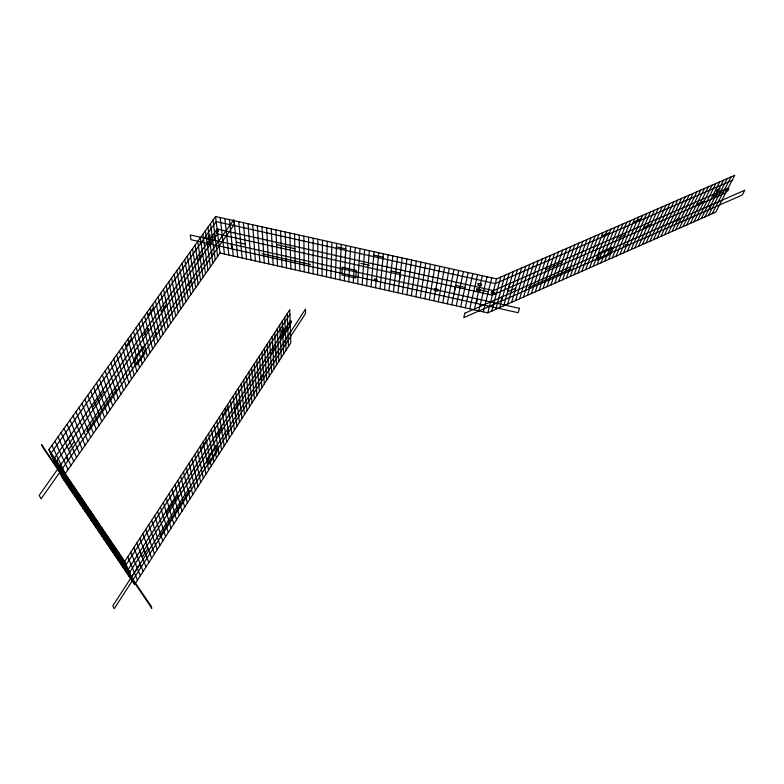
<?xml version="1.0" encoding="UTF-8"?>
<svg xmlns="http://www.w3.org/2000/svg" width="784" height="784" viewBox="0 0 784 784"><rect width="100%" height="100%" fill="white"/><g stroke="black" fill="none" stroke-linecap="round" stroke-linejoin="round"><path stroke-width="1.18" d="M313.1 273.832L313.208 238.199M317.549 274.831L317.883 239.238M322.008 275.821L322.547 240.267M326.458 276.811L327.222 241.305M330.917 277.81L331.897 242.344M335.366 278.81L336.571 243.383M339.825 279.8L341.246 244.422M345.323 257.593L345.734 248.881L336.493 246.833M344.284 280.799L345.93 245.461M348.743 281.789L350.605 246.499M353.212 282.789L355.289 247.538M357.671 283.788L359.974 248.577M362.139 284.788L364.658 249.616M366.598 285.778L369.352 250.655M371.067 286.777L374.037 251.703M375.536 287.777L378.731 252.742M380.015 288.777L383.415 253.781M384.483 289.776L388.109 254.829M388.952 290.776L392.813 255.868M393.431 291.775L397.508 256.907M399.262 281.515L400.31 273.048L391.177 271.009M397.909 292.775L402.202 257.956M402.388 293.775L406.906 258.994M406.867 294.774L411.61 260.043M411.355 295.774L416.314 261.082M415.834 296.773L421.018 262.13M420.322 297.783L425.722 263.179M424.801 298.782L430.436 264.218M429.289 299.782L435.149 265.266M433.777 300.782L439.863 266.315M438.276 301.791L444.577 267.354M442.764 302.791L449.291 268.402M447.262 303.8L454.005 269.451M451.751 304.8L458.728 270.5M454.044 293.726L455.739 285.386L464.912 287.424M456.249 305.809L463.442 271.548M460.747 306.809L468.166 272.597M465.255 307.818L472.889 273.645M469.753 308.818L477.623 274.694M474.251 309.827L482.346 275.743M476.476 303.418L477.534 298.998M478.759 310.836L487.08 276.791M483.267 311.836L491.803 277.84M487.775 312.845L496.537 278.898L734.755 175.293L715.753 212.17L487.775 312.845L220.01 253.036L62.299 477.77L134.623 584.58L290.795 342.941L289.776 309.739L124.734 561.413L134.623 584.58M491.774 311.081L500.731 277.075M495.762 309.317L504.906 275.253M500.868 301.281L502.074 296.862M499.751 307.553L509.081 273.44M503.73 305.799L513.246 271.627M510.002 283.387L507.669 291.766L515.686 288.247M507.699 304.045L517.411 269.823M511.658 302.301L521.556 268.01M515.617 300.546L525.701 266.217M519.567 298.802L529.837 264.414M523.506 297.067L533.963 262.62M527.446 295.323L538.079 260.827M531.376 293.588L542.195 259.043M535.296 291.864L546.291 257.26M539.216 290.129L550.388 255.476M543.116 288.404L554.484 253.693M547.026 286.679L558.561 251.919M550.917 284.964L562.638 250.145M554.807 283.249L566.705 248.381M558.688 281.534L570.762 246.617M562.559 279.819L574.809 244.853M566.42 278.114L578.857 243.089M570.282 276.409L582.894 241.335M574.143 274.704L586.922 239.59M577.984 273.008L590.95 237.836M581.826 271.313L594.958 236.092M585.658 269.618L598.966 234.347M589.49 267.932L602.965 232.613M593.312 266.237L606.963 230.868M597.124 264.561L610.942 229.134M600.926 262.875L614.921 227.409M604.729 261.199L618.89 225.684M608.521 259.524L622.859 223.959M612.314 257.848L626.818 222.235M616.087 256.182L630.767 220.52M619.86 254.516L634.707 218.805M623.633 252.85L638.637 217.09M627.396 251.194L642.566 215.384M631.149 249.528L646.486 213.679M634.893 247.871L650.406 211.974M638.637 246.225L654.307 210.279M642.37 244.569L658.207 208.583M646.104 242.922L662.108 206.888M649.828 241.286L665.988 205.202M653.542 239.639L669.869 203.517M657.247 238.003L673.74 201.831M660.951 236.366L677.601 200.145M664.656 234.739L681.463 198.47M668.34 233.103L685.314 196.794M672.025 231.476L689.156 195.128M675.71 229.859L692.997 193.452M679.375 228.232L696.829 191.786M683.04 226.615L700.651 190.13M686.706 224.998L704.463 188.464M690.351 223.381L708.275 186.808M694.007 221.774L712.078 185.151M697.642 220.167L715.87 183.505M701.278 218.56L719.663 181.859M704.904 216.962L723.446 180.212M709.02 209.632L711.431 204.869M708.53 215.355L727.229 178.566M712.146 213.758L730.992 176.929M131.447 577.132L290.462 332.23M159.75 536.491L189.581 490.5M166.551 513.01L177.929 495.547M217.237 435.247L222.215 427.613M283.132 334.17L287.718 327.134M239.933 401.32L234.769 409.238L235.71 416.539M270.509 354.388L275.449 346.812L275.88 354.682M290.266 325.644L129.487 572.536L55.311 463.148L217.687 233.995L492.342 295.147L725.67 192.923M148 548.33L142.267 557.14L140.022 551.25M289.913 314.364L126.116 564.656L50.735 453.583L216.168 221.598L495.321 283.612L732.119 180.408M290.129 321.175L128.155 569.419L53.498 459.365L217.08 229.085L493.528 290.58L728.228 187.964M200.92 448.811L206.388 440.461M222.754 415.471L228.085 407.337M86.759 431.582L116.845 388.913M68.571 449.624L74.333 441.47M65.444 442.568L71.295 434.326M92.404 407.592L103.89 391.412M143.56 335.493L148.588 328.398M210.22 241.541L214.865 234.994M161.357 311.483L166.58 304.123M197.529 260.494L202.527 253.448M62.299 477.77L48.863 449.663L215.551 216.521L496.537 278.898M125.999 346.146L131.526 338.414M148.058 315.246L153.439 307.7M528.563 287.552L571.095 268.843M545.84 269.647L562.001 262.571M618.596 237.807L625.848 234.632M716.302 195.04L723.24 192.002M643.713 227.517L651.318 224.195M696.8 204.281L704.218 201.027M601.691 236.023L609.57 232.593M633.296 222.254L641.067 218.873M373.782 255.114L383.053 257.172M276.615 244.647L295.058 248.744M360.914 263.404L369.509 265.315M479.583 289.815L488.246 291.736M236.249 242.08L245.206 244.079M262.032 253.732L310.513 264.551M48.863 449.663L124.734 561.413M117.061 550.946L122.784 559.374M57.075 465.177L62.073 472.536M70.785 485.6L76.156 493.518M109.27 542.352L114.846 550.564M98.5 529.19L110.564 546.997M51.577 453.662L64.886 481.592M57.026 461.678L70.09 489.275M65.503 479.837L67.199 483.414M54.292 457.66L67.483 485.423M59.76 465.706L72.696 493.126M62.504 469.753L75.313 496.997M68.002 477.858L80.566 504.749M51.92 445.39L65.17 473.663M65.248 473.801L77.939 500.868M70.766 481.935L83.202 508.649M73.539 486.011L85.848 512.55M76.322 490.108L88.504 516.47M89.102 514.902L88.494 513.589L91.071 517.822M54.968 441.127L68.041 469.577M79.106 494.214L91.16 520.39M81.899 498.32L93.825 524.329M84.701 502.456L96.491 528.269M90.327 510.737L101.851 536.187M87.514 506.591L99.176 532.228M57.996 436.884L70.903 465.5M93.159 514.902L104.546 540.166M66.268 457.003L67.943 460.698M95.991 519.067L107.241 544.155M98.823 523.251L109.956 548.143M101.675 527.446L112.661 552.152M61.025 432.65L73.755 461.443M104.527 531.65L115.385 556.17M107.388 535.864L118.11 560.197M110.26 540.098L120.844 564.235M113.141 544.341L123.588 568.282M64.043 428.436L76.597 457.395M116.032 548.594L126.332 572.34M118.923 552.857L129.086 576.407M124.725 567.224L126.048 570.272M121.824 557.13L131.849 580.483M67.042 424.232L79.429 453.358M127.772 556.787L137.474 580.15M70.041 420.038L82.251 449.33M73.02 415.863L85.064 445.322M130.801 552.171L140.326 575.74M75.999 411.708L87.867 441.323M140.895 567.538L139.679 564.47L112.788 605.885L114.209 608.707L305.505 313.551L305.476 309.141L283.573 342.873L283.749 347.116M78.968 407.562L90.67 437.335M133.819 547.575L143.168 571.35M81.918 403.427L93.453 433.366M136.818 542.989L146 566.969M84.868 399.311L96.236 429.407M139.817 538.432L148.813 562.608M87.798 395.205L99 425.457M142.796 533.875L151.626 558.257M90.728 391.108L101.763 421.527M93.639 387.031L104.517 417.607M145.765 529.347L154.428 553.916M96.55 382.964L107.261 413.697M148.735 524.829L157.221 549.604M99.441 378.917L109.995 409.797M151.684 520.321L160.005 545.292M102.332 374.879L112.72 405.916M105.213 370.852L115.444 402.035M154.624 515.833L162.788 540.999M108.074 366.843L118.149 398.174M157.555 511.364L165.551 536.717M110.936 362.845L120.854 394.332M113.788 358.856L123.549 390.491M160.475 506.915L168.305 532.454M116.63 354.887L126.234 386.669M163.395 502.475L171.059 528.2M119.452 350.928L128.909 382.857M122.275 346.979L131.575 379.054M166.296 498.046L173.793 523.967M125.087 343.039L134.231 375.262M169.187 493.636L176.527 519.743M127.89 339.119L136.886 371.479M130.683 335.219L139.523 367.716M172.068 489.245L179.242 515.529M174.94 484.865L181.957 511.335M133.476 331.318L142.159 363.962M136.249 327.438L144.785 360.219M177.801 480.494L184.661 507.15M139.013 323.567L147.412 356.485M141.777 319.705L150.018 352.771M180.653 476.143L187.356 502.985M144.521 315.864L152.625 349.056M183.495 471.811L190.042 498.83M147.265 312.032L155.212 345.362M186.327 467.489L192.717 494.684M149.999 308.21L157.8 341.677M189.15 463.187L195.383 490.559M152.713 304.398L160.387 338.002M155.428 300.605L162.954 334.337M191.962 458.895L198.048 486.443M158.143 296.822L165.522 330.681M194.775 454.622L200.694 482.336M160.838 293.049L168.07 327.046M197.568 450.359L203.34 478.25M163.523 289.286L170.618 323.41M166.198 285.543L173.166 319.794M200.351 446.106L205.976 474.173M168.874 281.799L175.694 316.177M171.539 278.075L178.223 312.581M203.125 441.872L208.603 470.106M205.898 437.658L211.219 466.059M174.195 274.361L180.741 308.994M176.841 270.666L183.25 305.417M208.652 433.454L213.826 462.021M179.477 266.972L185.749 301.86M182.104 263.297L188.238 298.302M211.396 429.26L216.433 457.993M184.73 259.631L190.728 294.755M214.14 425.085L219.02 453.985M187.337 255.976L193.207 291.227M189.944 252.33L195.686 287.699M216.874 420.92L221.607 449.987M219.589 416.774L224.185 445.998M192.541 248.704L198.146 284.19M195.128 245.078L200.606 280.682M222.303 412.639L226.752 442.029M197.705 241.472L203.056 277.193M200.283 237.875L205.496 273.714M225.008 408.513L229.31 438.06M202.85 234.289L207.936 270.245M227.703 404.407L231.868 434.111M205.398 230.712L210.367 266.785M230.388 400.31L234.406 430.181M211.582 251.164L212.209 255.858M207.946 227.144L212.787 263.326M233.064 396.234L236.944 426.251M210.494 223.597L215.198 259.886M213.023 220.049L217.609 256.456M235.729 392.167L239.473 422.341M215.551 216.521L220.01 253.036M238.385 388.109L241.991 418.44M220.186 217.55L224.43 254.026M241.031 384.072L244.51 414.56M224.822 218.579L228.85 255.016M243.677 380.044L247.009 410.679M231.28 244.108L231.78 248.822M246.313 376.026L249.508 406.818M229.457 219.608L233.269 256.005M248.93 372.028L251.997 402.966M234.093 220.637L237.689 256.985M251.546 368.039L254.477 399.125M238.738 221.666L242.109 257.975M254.153 364.06L256.956 395.303M243.383 222.695L246.539 258.965M256.75 360.101L259.416 391.481M259.337 356.152L261.876 387.678M248.018 223.724L250.968 259.955M252.664 224.753L255.398 260.945M261.925 352.212L264.326 383.886M264.492 348.292L266.766 380.113M257.319 225.792L259.827 261.934M267.06 344.382L269.206 376.34M269.618 340.481L271.636 372.586M261.964 226.821L264.257 262.924M272.166 336.601L274.057 368.833M266.619 227.85L268.687 263.914M274.704 332.72L276.468 365.099M277.242 328.859L278.879 361.385M271.264 228.889L273.126 264.904M275.919 229.918L277.556 265.894M279.761 325.017L281.27 357.671M282.279 321.175L283.661 353.966M280.574 230.957L281.995 266.883M284.788 317.353L286.052 350.281M287.287 313.541L288.424 346.606M285.229 231.986L286.434 267.873M289.894 233.024L290.874 268.873M294.549 234.053L295.323 269.863M299.214 235.092L299.762 270.852M303.878 236.121L304.212 271.842M308.543 237.16L308.661 272.842M342.216 267.285L341.893 274.939L355.828 278.055L356.299 270.431L342.216 267.285M374.419 279.114L374.34 280.084L377.006 280.672L377.094 279.712L374.419 279.114M434.64 288.688L434.336 290.433L437.668 291.168L437.972 289.433L434.64 288.688M464.755 313.267L463.785 317.618L742.213 195.02L744.8 190.198L464.755 313.267M476.927 288.875L476.515 290.639L479.896 291.393L480.318 289.629L476.927 288.875M478.22 283.377L477.799 285.17L481.2 285.925L481.631 284.141L478.22 283.377M491.627 291.677L491.176 293.432L494.567 294.186L495.018 292.432L491.627 291.677M519.488 308.347L518.175 312.718L190.992 239.728L190.238 234.955L519.488 308.347M599.897 252.605L596.928 260.268L608.805 255.035L611.883 247.342L599.897 252.605M625.593 245.118L625.181 246.098L627.435 245.118L627.847 244.128L625.593 245.118M676.906 219.432L676.043 221.264L678.768 220.069L679.63 218.236L676.906 219.432M714.302 195.637L713.342 197.539L716.057 196.353L717.017 194.452L714.302 195.637M717.272 189.728L716.302 191.649L719.026 190.463L720.006 188.532L717.272 189.728M726.209 190.051L725.229 191.962L727.924 190.777L728.914 188.875L726.209 190.051M215.953 445.43L207.711 458.121L208.877 464.236L217.021 451.653L215.953 445.43M262.16 375.105L260.337 377.917L260.464 379.505L262.287 376.702L262.16 375.105M228.761 430.416L227.35 433.591L228.761 430.416M291.148 321.077L289.365 323.812L289.423 325.527L291.197 322.792L291.148 321.077M283.465 333.318L281.672 336.071L281.75 337.767L283.543 335.013L283.465 333.318M283.249 328.026L281.436 330.799L281.515 332.514L283.318 329.741L283.249 328.026M190.14 282.838L188.297 285.445L187.993 283.681L189.836 281.064L190.14 282.838M156.437 333.141L154.889 335.336L155.105 336.258L156.653 334.072L156.437 333.141M234.259 224.557L41.091 498.83L39.2 495.341L233.779 219.726L234.259 224.557M144.873 353.417L136.651 365.109L134.721 358.092L143.041 346.312L144.873 353.417M218.266 229.232L216.462 231.77L216.698 233.661L218.491 231.123L218.266 229.232M210.524 240.688L208.711 243.256L208.956 245.127L210.778 242.56L210.524 240.688M209.759 234.857L207.917 237.434L208.172 239.336L210.004 236.758L209.759 234.857M93.512 516.431L87.044 506.905L90.258 513.941L96.638 523.359L93.512 516.431M52.43 456.592L50.47 453.701L53.145 458.072L52.43 456.592M61.426 470.155L59.447 467.254L62.103 471.605L61.426 470.155M63.524 474.604L61.564 471.713L64.19 476.025L63.524 474.604M129.536 571.761L127.449 568.684L130.046 572.957L129.536 571.761M150.675 605.513L41.562 444.518L43.404 448.281L151.822 608.335L150.675 605.513"/></g></svg>
